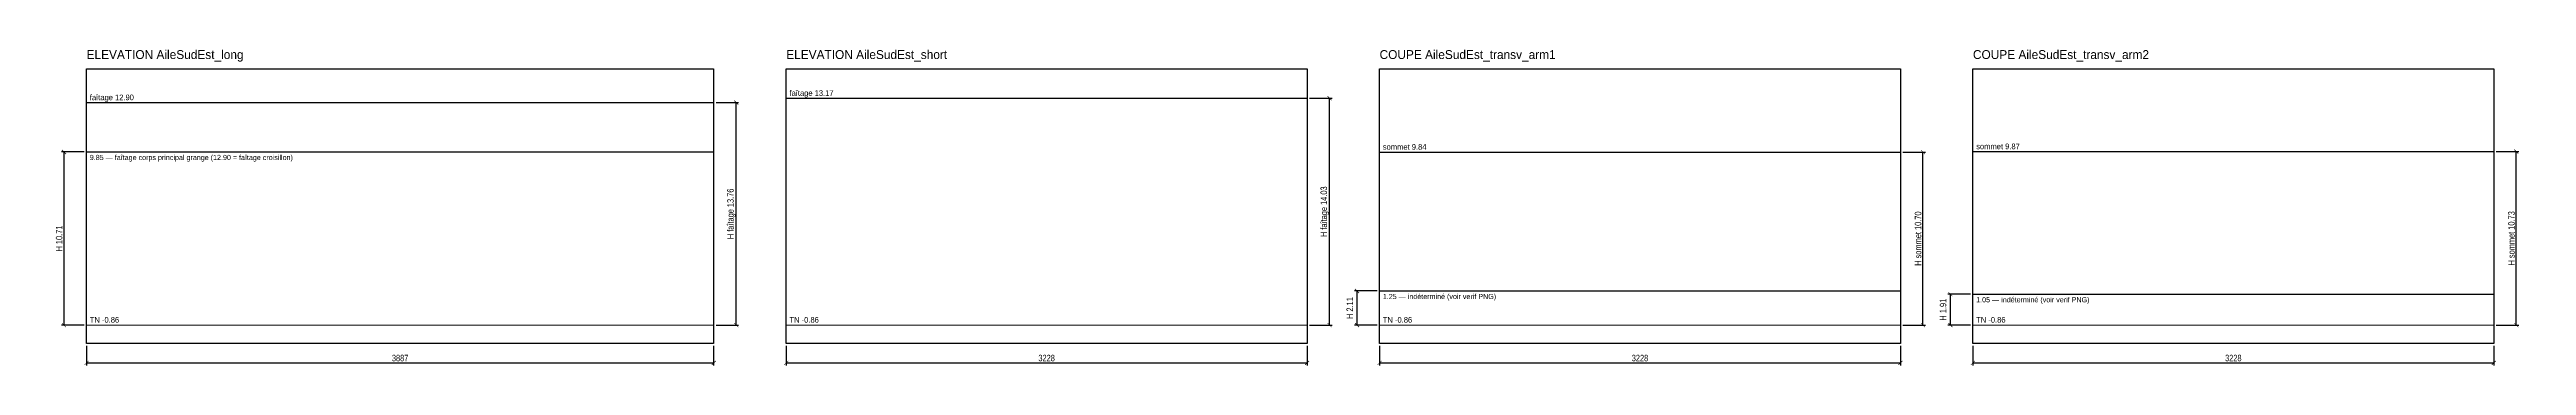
# Model space of a CAD drawing. Header units: metres. Extents: x -5 to 661, y -8 to 16.
# Drawn here: x 189.8 to 343.3, y -3.4 to 16.2 of the extents above; entities that cross this region are included whole.
import ezdxf

# ---------------------------------------------------------------- set-up
doc = ezdxf.new("R2010")
doc.units = ezdxf.units.M
for name, color, linetype in [('COUPE-AileSudEst_transv_arm1', 5, 'Continuous'), ('COUPE-AileSudEst_transv_arm2', 5, 'Continuous'), ('ELEV-AileSudEst_long', 7, 'Continuous'), ('ELEV-AileSudEst_short', 7, 'Continuous'), ('LIGNES-NIVEAU', 4, 'Continuous'), ('MESURES', 1, 'Continuous'), ('TITRES', 7, 'Continuous')]:
    doc.layers.add(name, color=color, linetype=linetype)
doc.styles.add('OpenSansCondensed-Light', font='OpenSansCondensed-Light.ttf')
doc.dimstyles.new('EZDXF', dxfattribs={"dimtxt": 0.25, "dimasz": 0.175, "dimexe": 0.375, "dimexo": 0.125, "dimgap": 0.1, "dimtad": 1, "dimlfac": 100, "dimzin": 12, "dimdsep": 46, "dimtxsty": 'OpenSansCondensed-Light', "dimblk": 'ARCHTICK', "dimcen": 2.5, "dimazin": 3, "dimtfac": 0.5, "dimtmove": 2, "dimatfit": 3})
picture_1 = doc.add_image_def('image5.png', size_in_pixel=(2720, 1190))
picture_2 = doc.add_image_def('image6.png', size_in_pixel=(2259, 1190))
picture_3 = doc.add_image_def('image7.png', size_in_pixel=(2259, 1190))
picture_4 = doc.add_image_def('image8.png', size_in_pixel=(2259, 1190))

# ---------------------------------------------------------------- blocks, each defined once
blk = doc.blocks.new('_ARCHTICK')
at = {"color": 0, "linetype": 'BYBLOCK', "const_width": 0.15}
blk.add_lwpolyline([(-0.5, -0.5), (0.5, 0.5)], dxfattribs=at)

msp = doc.modelspace()

# ---------------------------------------------------------------- linework, layer by layer
at = {"layer": 'LIGNES-NIVEAU'}
for points in [[(192.08, 12.9), (230.95, 12.9)], [(235.45, 13.17), (267.73, 13.17)], [(192.08, 9.85), (230.95, 9.85)], [(272.23, 9.84), (304.51, 9.84)], [(309.01, 9.87), (341.29, 9.87)], [(272.23, 1.25), (304.51, 1.25)], [(309.01, 1.05), (341.29, 1.05)]]:
    msp.add_lwpolyline(points, dxfattribs=at)
at = {"layer": 'LIGNES-NIVEAU', "const_width": 0.06}
for points in [[(192.08, -0.86), (230.95, -0.86)], [(235.45, -0.86), (267.73, -0.86)], [(272.23, -0.86), (304.51, -0.86)], [(309.01, -0.86), (341.29, -0.86)]]:
    msp.add_lwpolyline(points, dxfattribs=at)

# ---------------------------------------------------------------- texts
at = {"layer": 'LIGNES-NIVEAU'}
for s, height, p in [('faîtage 12.90', 0.35, (192.28, 13.05)), ('faîtage 13.17', 0.35, (235.65, 13.32)), ('9.85 — faîtage corps principal grange (12.90 = faîtage croisillon)', 0.32, (192.28, 9.35)), ('sommet 9.84', 0.35, (272.43, 9.99)), ('sommet 9.87', 0.35, (309.21, 10.02)), ('1.25 — indéterminé (voir verif PNG)', 0.32, (272.43, 0.75)), ('1.05 — indéterminé (voir verif PNG)', 0.32, (309.21, 0.55)), ('TN -0.86', 0.35, (192.28, -0.71)), ('TN -0.86', 0.35, (235.65, -0.71)), ('TN -0.86', 0.35, (272.43, -0.71)), ('TN -0.86', 0.35, (309.21, -0.71))]:
    msp.add_text(s, height=height, dxfattribs=at).set_placement(p)
at = {"layer": 'TITRES'}
for s, p in [('ELEVATION AileSudEst_long', (192.08, 15.6)), ('ELEVATION AileSudEst_short', (235.45, 15.6)), ('COUPE AileSudEst_transv_arm1', (272.23, 15.6)), ('COUPE AileSudEst_transv_arm2', (309.01, 15.6))]:
    msp.add_text(s, height=0.55, dxfattribs=at).set_placement(p)

# ---------------------------------------------------------------- dimensions: what is measured, and where the dimension line sits
at = {"layer": 'MESURES'}
for base, p1, p2, text in [((232.35, -0.86), (230.95, -0.86), (230.95, 12.9), 'H faîtage 13.76'), ((269.13, -0.86), (267.73, -0.86), (267.73, 13.17), 'H faîtage 14.03'), ((190.68, -0.86), (192.08, -0.86), (192.08, 9.85), 'H 10.71'), ((305.91, -0.86), (304.51, -0.86), (304.51, 9.84), 'H sommet 10.70'), ((342.69, -0.86), (341.29, -0.86), (341.29, 9.87), 'H sommet 10.73'), ((270.83, -0.86), (272.23, -0.86), (272.23, 1.25), 'H 2.11'), ((307.61, -0.86), (309.01, -0.86), (309.01, 1.05), 'H 1.91')]:
    msp.add_linear_dim(base=base, p1=p1, p2=p2, angle=90, text=text, dimstyle='EZDXF', override={"dimtxt": 0.4, "dimasz": 0.25, "dimexe": 0.15, "dimexo": 0.15, "dimdec": 2}, dxfattribs=at).render()
for base, p1, p2 in [((192.08, -3.2), (192.08, -2), (230.95, -2)), ((235.45, -3.2), (235.45, -2), (267.73, -2)), ((272.23, -3.2), (272.23, -2), (304.51, -2)), ((309.01, -3.2), (309.01, -2), (341.29, -2))]:
    msp.add_linear_dim(base=base, p1=p1, p2=p2, dimstyle='EZDXF', override={"dimtxt": 0.4, "dimasz": 0.25, "dimexe": 0.15, "dimexo": 0.15, "dimdec": 2}, dxfattribs=at).render()

# ---------------------------------------------------------------- pictures from other files: only their frames are drawn
at = {"layer": 'COUPE-AileSudEst_transv_arm1'}
image = msp.add_image(picture_3, insert=(272.23, -2), size_in_units=(32.28, 17), dxfattribs=at)
at = {"layer": 'COUPE-AileSudEst_transv_arm2'}
image = msp.add_image(picture_4, insert=(309.01, -2), size_in_units=(32.28, 17), dxfattribs=at)
at = {"layer": 'ELEV-AileSudEst_long'}
image = msp.add_image(picture_1, insert=(192.08, -2), size_in_units=(38.87, 17), dxfattribs=at)
at = {"layer": 'ELEV-AileSudEst_short'}
image = msp.add_image(picture_2, insert=(235.45, -2), size_in_units=(32.28, 17), dxfattribs=at)

doc.saveas('drawing.dxf')
